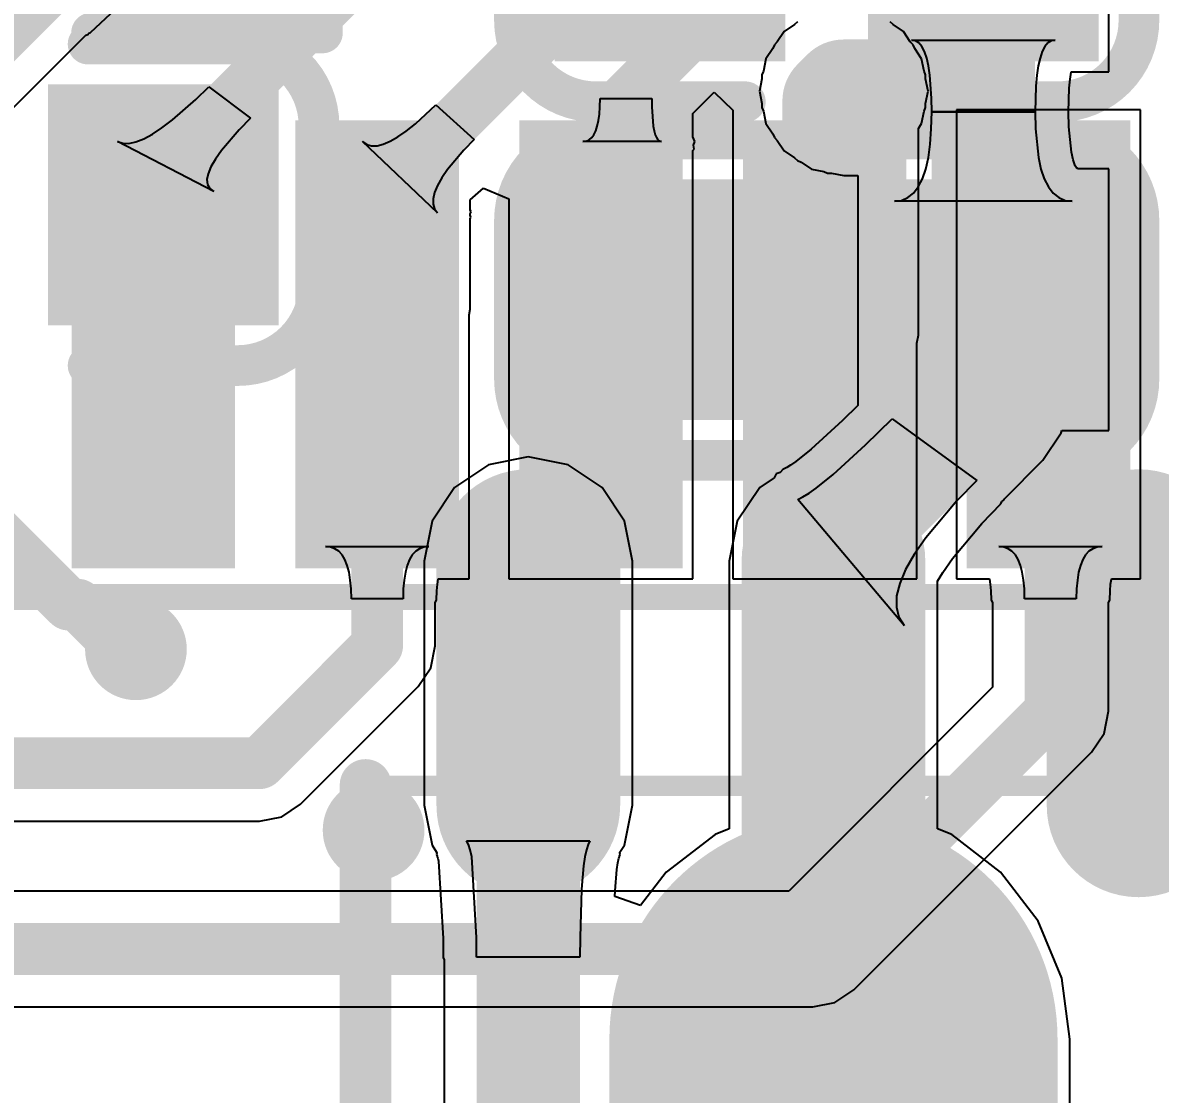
# Model space of a CAD drawing. Header units: millimetres. Extents: x 263 to 304.8, y 57.6 to 115.4.
# Drawn here: x 284.3 to 289.9, y 69.72 to 74.99 of the extents above; entities that cross this region are included whole.
import ezdxf

# ---------------------------------------------------------------- set-up
doc = ezdxf.new("R2010")
doc.units = ezdxf.units.MM
for name, color, linetype in [('BottomLayer', 5, 'Continuous'), ('BottomOverlay', 54, 'Continuous'), ('BottomPaste', 16, 'Continuous'), ('BottomSolder', 6, 'Continuous'), ('Mechanical13', 56, 'Continuous'), ('TopLayer', 1, 'Continuous'), ('TopOverlay', 2, 'Continuous'), ('TopPaste', 8, 'Continuous'), ('TopSolder', 216, 'Continuous'), ('ViaHoleLayer', 16, 'Continuous')]:
    doc.layers.add(name, color=color, linetype=linetype)
doc.styles.add('Arial', font='arialbd.ttf', dxfattribs={"height": 0.2})

# ---------------------------------------------------------------- blocks, each defined once
blk = doc.blocks.new('SOT_89_SOT_89_3__1')
at = {"layer": 'TopLayer'}
h = blk.add_hatch(color=1, dxfattribs=at)
edge = h.paths.add_edge_path()
edge.add_arc((-0.6, 1.5), 0.35, 90, 270)
edge.add_line((-0.6, 1.15), (0.6, 1.15))
edge.add_arc((0.6, 1.5), 0.35, 270, 450)
edge.add_line((0.6, 1.85), (-0.6, 1.85))
h = blk.add_hatch(color=1, dxfattribs=at)
edge = h.paths.add_edge_path()
edge.add_arc((-3.25, 0), 1, 90, 270)
edge.add_line((-3.25, -1), (-1.75, -1))
edge.add_arc((-1.75, 0), 1, 270, 450)
edge.add_line((-1.75, 1), (-3.25, 1))
h = blk.add_hatch(color=1, dxfattribs=at)
edge = h.paths.add_edge_path()
edge.add_arc((-0.8, 0), 0.35, 90, 270)
edge.add_line((-0.8, -0.35), (0.6, -0.35))
edge.add_arc((0.6, 0), 0.35, 270, 450)
edge.add_line((0.6, 0.35), (-0.8, 0.35))
h = blk.add_hatch(color=1, dxfattribs=at)
edge = h.paths.add_edge_path()
edge.add_arc((-0.6, -1.5), 0.35, 90, 270)
edge.add_line((-0.6, -1.85), (0.6, -1.85))
edge.add_arc((0.6, -1.5), 0.35, 270, 450)
edge.add_line((0.6, -1.15), (-0.6, -1.15))
at = {"layer": 'TopPaste'}
h = blk.add_hatch(color=8, dxfattribs=at)
edge = h.paths.add_edge_path()
edge.add_arc((-0.6, 1.5), 0.35, 90, 270)
edge.add_line((-0.6, 1.15), (0.6, 1.15))
edge.add_arc((0.6, 1.5), 0.35, 270, 450)
edge.add_line((0.6, 1.85), (-0.6, 1.85))
h = blk.add_hatch(color=8, dxfattribs=at)
edge = h.paths.add_edge_path()
edge.add_arc((-3.25, 0), 1, 90, 270)
edge.add_line((-3.25, -1), (-1.75, -1))
edge.add_arc((-1.75, 0), 1, 270, 450)
edge.add_line((-1.75, 1), (-3.25, 1))
h = blk.add_hatch(color=8, dxfattribs=at)
edge = h.paths.add_edge_path()
edge.add_arc((-0.8, 0), 0.35, 90, 270)
edge.add_line((-0.8, -0.35), (0.6, -0.35))
edge.add_arc((0.6, 0), 0.35, 270, 450)
edge.add_line((0.6, 0.35), (-0.8, 0.35))
h = blk.add_hatch(color=8, dxfattribs=at)
edge = h.paths.add_edge_path()
edge.add_arc((-0.6, -1.5), 0.35, 90, 270)
edge.add_line((-0.6, -1.85), (0.6, -1.85))
edge.add_arc((0.6, -1.5), 0.35, 270, 450)
edge.add_line((0.6, -1.15), (-0.6, -1.15))
at = {"layer": 'TopSolder'}
h = blk.add_hatch(color=216, dxfattribs=at)
edge = h.paths.add_edge_path()
edge.add_arc((-0.6, 1.5), 0.4516, 90, 270)
edge.add_line((-0.6, 1.0484), (0.6, 1.0484))
edge.add_arc((0.6, 1.5), 0.4516, 270, 450)
edge.add_line((0.6, 1.9516), (-0.6, 1.9516))
h = blk.add_hatch(color=216, dxfattribs=at)
edge = h.paths.add_edge_path()
edge.add_arc((-3.25, 0), 1.1016, 90, 270)
edge.add_line((-3.25, -1.1016), (-1.75, -1.1016))
edge.add_arc((-1.75, 0), 1.1016, 270, 450)
edge.add_line((-1.75, 1.1016), (-3.25, 1.1016))
h = blk.add_hatch(color=216, dxfattribs=at)
edge = h.paths.add_edge_path()
edge.add_arc((-0.8, 0), 0.4516, 90, 270)
edge.add_line((-0.8, -0.4516), (0.6, -0.4516))
edge.add_arc((0.6, 0), 0.4516, 270, 450)
edge.add_line((0.6, 0.4516), (-0.8, 0.4516))
h = blk.add_hatch(color=216, dxfattribs=at)
edge = h.paths.add_edge_path()
edge.add_arc((-0.6, -1.5), 0.4516, 90, 270)
edge.add_line((-0.6, -1.9516), (0.6, -1.9516))
edge.add_arc((0.6, -1.5), 0.4516, 270, 450)
edge.add_line((0.6, -1.0484), (-0.6, -1.0484))
at = {"layer": 'Mechanical13', "const_width": 0.1}
for points in [[(-3.095, 2.3), (-0.505, 2.3)], [(-3.095, 2.3), (-3.095, -2.3)], [(-0.505, 2.3), (-0.505, -2.3)], [(-3.095, -2.3), (-0.505, -2.3)]]:
    blk.add_lwpolyline(points, dxfattribs=at)
at = {"layer": 'Mechanical13', "const_width": 0.05}
for points in [[(-3.12, 2.3, 1), (-3.07, 2.3, 1)], [(-3.12, 2.3, 1), (-3.07, 2.3, 1)], [(-0.53, 2.3, 1), (-0.48, 2.3, 1)], [(-0.53, 2.3, 1), (-0.48, 2.3, 1)], [(-3.12, -2.3, 1), (-3.07, -2.3, 1)], [(-3.12, -2.3, 1), (-3.07, -2.3, 1)], [(-0.53, -2.3, 1), (-0.48, -2.3, 1)], [(-0.53, -2.3, 1), (-0.48, -2.3, 1)]]:
    blk.add_lwpolyline(points, format="xyb", close=True, dxfattribs=at)
at = {"layer": 'TopOverlay', "const_width": 0.254}
for points in [[(-3.1, 2.3), (-3.1, 1.4)], [(-3.1, 2.3), (-0.5, 2.3)], [(-3.1, -1.4), (-3.1, -2.3)], [(-3.1, -2.3), (-0.5, -2.3)]]:
    blk.add_lwpolyline(points, dxfattribs=at)
at = {"layer": 'TopOverlay', "const_width": 0.127}
for points in [[(-3.1635, 2.3, 1), (-3.0365, 2.3, 1)], [(-3.1635, 2.3, 1), (-3.0365, 2.3, 1)], [(-0.5635, 2.3, 1), (-0.4365, 2.3, 1)], [(-3.1635, 1.4, 1), (-3.0365, 1.4, 1)], [(-3.1635, -1.4, 1), (-3.0365, -1.4, 1)], [(-3.1635, -2.3, 1), (-3.0365, -2.3, 1)], [(-3.1635, -2.3, 1), (-3.0365, -2.3, 1)], [(-0.5635, -2.3, 1), (-0.4365, -2.3, 1)]]:
    blk.add_lwpolyline(points, format="xyb", close=True, dxfattribs=at)
blk = doc.blocks.new('LC_0603_R_12')
at = {"layer": 'TopLayer'}
for points in [[(-1.235, 0.49), (-0.305, 0.49), (-0.305, -0.49), (-1.235, -0.49)], [(0.305, 0.49), (1.235, 0.49), (1.235, -0.49), (0.305, -0.49)]]:
    blk.add_hatch(color=1, dxfattribs=at).paths.add_polyline_path(points)
at = {"layer": 'TopPaste'}
for points in [[(-1.235, 0.49), (-0.305, 0.49), (-0.305, -0.49), (-1.235, -0.49)], [(0.305, 0.49), (1.235, 0.49), (1.235, -0.49), (0.305, -0.49)]]:
    blk.add_hatch(color=8, dxfattribs=at).paths.add_polyline_path(points)
at = {"layer": 'TopSolder'}
for points in [[(-1.3366, 0.5916), (-0.2034, 0.5916), (-0.2034, -0.5916), (-1.3366, -0.5916)], [(0.2034, 0.5916), (1.3366, 0.5916), (1.3366, -0.5916), (0.2034, -0.5916)]]:
    blk.add_hatch(color=216, dxfattribs=at).paths.add_polyline_path(points)
at = {"layer": 'TopOverlay', "const_width": 0.2}
for points in [[(-1.535, 0.79), (-0.4, 0.79)], [(-1.535, -0.79), (-1.535, 0.79)], [(0.4, 0.79), (1.535, 0.79)], [(1.535, -0.79), (1.535, 0.79)], [(-1.535, -0.79), (-0.4, -0.79)], [(0.4, -0.79), (1.535, -0.79)]]:
    blk.add_lwpolyline(points, dxfattribs=at)
at = {"layer": 'TopOverlay', "const_width": 0.1}
for points in [[(-1.585, 0.79, 1), (-1.485, 0.79, 1)], [(-1.585, 0.79, 1), (-1.485, 0.79, 1)], [(-0.45, 0.79, 1), (-0.35, 0.79, 1)], [(0.35, 0.79, 1), (0.45, 0.79, 1)], [(1.485, 0.79, 1), (1.585, 0.79, 1)], [(1.485, 0.79, 1), (1.585, 0.79, 1)], [(-1.585, -0.79, 1), (-1.485, -0.79, 1)], [(-1.585, -0.79, 1), (-1.485, -0.79, 1)], [(-0.45, -0.79, 1), (-0.35, -0.79, 1)], [(0.35, -0.79, 1), (0.45, -0.79, 1)], [(1.485, -0.79, 1), (1.585, -0.79, 1)], [(1.485, -0.79, 1), (1.585, -0.79, 1)]]:
    blk.add_lwpolyline(points, format="xyb", close=True, dxfattribs=at)
blk = doc.blocks.new('TF___B_25')
at = {"layer": 'BottomLayer'}
for points in [[(-6.366, 2.1952), (-6.366, 1.5952), (-8.366, 1.5952), (-8.366, 2.1952)], [(-6.366, 1.0952), (-6.366, 0.4952), (-8.366, 0.4952), (-8.366, 1.0952)], [(-6.366, -0.0048), (-6.366, -0.6048), (-8.366, -0.6048), (-8.366, -0.0048)], [(-6.366, -1.1048), (-6.366, -1.7048), (-8.366, -1.7048), (-8.366, -1.1048)], [(-6.366, -2.2048), (-6.366, -2.8048), (-8.366, -2.8048), (-8.366, -2.2048)]]:
    blk.add_hatch(color=5, dxfattribs=at).paths.add_polyline_path(points)
at = {"layer": 'BottomPaste'}
for points in [[(-6.366, 2.1952), (-6.366, 1.5952), (-8.366, 1.5952), (-8.366, 2.1952)], [(-6.366, 1.0952), (-6.366, 0.4952), (-8.366, 0.4952), (-8.366, 1.0952)], [(-6.366, -0.0048), (-6.366, -0.6048), (-8.366, -0.6048), (-8.366, -0.0048)], [(-6.366, -1.1048), (-6.366, -1.7048), (-8.366, -1.7048), (-8.366, -1.1048)], [(-6.366, -2.2048), (-6.366, -2.8048), (-8.366, -2.8048), (-8.366, -2.2048)]]:
    blk.add_hatch(color=16, dxfattribs=at).paths.add_polyline_path(points)
at = {"layer": 'BottomSolder'}
for points in [[(-6.2644, 2.2968), (-6.2644, 1.4936), (-8.4676, 1.4936), (-8.4676, 2.2968)], [(-6.2644, 1.1968), (-6.2644, 0.3936), (-8.4676, 0.3936), (-8.4676, 1.1968)], [(-6.2644, 0.0968), (-6.2644, -0.7064), (-8.4676, -0.7064), (-8.4676, 0.0968)], [(-6.2644, -1.0032), (-6.2644, -1.8064), (-8.4676, -1.8064), (-8.4676, -1.0032)], [(-6.2644, -2.1032), (-6.2644, -2.9064), (-8.4676, -2.9064), (-8.4676, -2.1032)]]:
    blk.add_hatch(color=6, dxfattribs=at).paths.add_polyline_path(points)
at = {"layer": 'BottomOverlay', "const_width": 0.127}
blk.add_lwpolyline([(-6.1246, -5.7474), (-6.1246, 6.4122)], dxfattribs=at)
blk = doc.blocks.new('LC_0603_C_30')
at = {"layer": 'TopLayer'}
for points in [[(-1.235, 0.49), (-0.305, 0.49), (-0.305, -0.49), (-1.235, -0.49)], [(0.305, 0.49), (1.235, 0.49), (1.235, -0.49), (0.305, -0.49)]]:
    blk.add_hatch(color=1, dxfattribs=at).paths.add_polyline_path(points)
at = {"layer": 'TopPaste'}
for points in [[(-1.235, 0.49), (-0.305, 0.49), (-0.305, -0.49), (-1.235, -0.49)], [(0.305, 0.49), (1.235, 0.49), (1.235, -0.49), (0.305, -0.49)]]:
    blk.add_hatch(color=8, dxfattribs=at).paths.add_polyline_path(points)
at = {"layer": 'TopSolder'}
for points in [[(-1.3366, 0.5916), (-0.2034, 0.5916), (-0.2034, -0.5916), (-1.3366, -0.5916)], [(0.2034, 0.5916), (1.3366, 0.5916), (1.3366, -0.5916), (0.2034, -0.5916)]]:
    blk.add_hatch(color=216, dxfattribs=at).paths.add_polyline_path(points)
at = {"layer": 'TopOverlay', "const_width": 0.2}
for points in [[(-1.535, 0.39, -0.414213), (-1.135, 0.79)], [(1.135, 0.79, -0.414213), (1.535, 0.39)], [(-1.135, -0.79, -0.414213), (-1.535, -0.39)], [(1.535, -0.39, -0.414213), (1.135, -0.79)]]:
    blk.add_lwpolyline(points, format="xyb", dxfattribs=at)
for points in [[(-1.135, 0.79), (-0.4, 0.79)], [(0.4, 0.79), (1.135, 0.79)], [(-1.535, -0.39), (-1.535, 0.39)], [(1.535, -0.39), (1.535, 0.39)], [(-1.135, -0.79), (-0.4, -0.79)], [(0.4, -0.79), (1.135, -0.79)]]:
    blk.add_lwpolyline(points, dxfattribs=at)
at = {"layer": 'TopOverlay', "const_width": 0.1}
for points in [[(-1.185, 0.79, 1), (-1.085, 0.79, 1)], [(-1.185, 0.79, 1), (-1.085, 0.79, 1)], [(-0.45, 0.79, 1), (-0.35, 0.79, 1)], [(0.35, 0.79, 1), (0.45, 0.79, 1)], [(1.085, 0.79, 1), (1.185, 0.79, 1)], [(1.085, 0.79, 1), (1.185, 0.79, 1)], [(-1.585, 0.39, 1), (-1.485, 0.39, 1)], [(-1.585, 0.39, 1), (-1.485, 0.39, 1)], [(1.485, 0.39, 1), (1.585, 0.39, 1)], [(1.485, 0.39, 1), (1.585, 0.39, 1)], [(-1.585, -0.39, 1), (-1.485, -0.39, 1)], [(-1.585, -0.39, 1), (-1.485, -0.39, 1)], [(1.485, -0.39, 1), (1.585, -0.39, 1)], [(1.485, -0.39, 1), (1.585, -0.39, 1)], [(-1.185, -0.79, 1), (-1.085, -0.79, 1)], [(-1.185, -0.79, 1), (-1.085, -0.79, 1)], [(-0.45, -0.79, 1), (-0.35, -0.79, 1)], [(0.35, -0.79, 1), (0.45, -0.79, 1)], [(1.085, -0.79, 1), (1.185, -0.79, 1)], [(1.085, -0.79, 1), (1.185, -0.79, 1)]]:
    blk.add_lwpolyline(points, format="xyb", close=True, dxfattribs=at)
blk = doc.blocks.new('LC_0603_C_31')
at = {"layer": 'TopLayer'}
for points in [[(-1.235, 0.49), (-0.305, 0.49), (-0.305, -0.49), (-1.235, -0.49)], [(0.305, 0.49), (1.235, 0.49), (1.235, -0.49), (0.305, -0.49)]]:
    blk.add_hatch(color=1, dxfattribs=at).paths.add_polyline_path(points)
at = {"layer": 'TopPaste'}
for points in [[(-1.235, 0.49), (-0.305, 0.49), (-0.305, -0.49), (-1.235, -0.49)], [(0.305, 0.49), (1.235, 0.49), (1.235, -0.49), (0.305, -0.49)]]:
    blk.add_hatch(color=8, dxfattribs=at).paths.add_polyline_path(points)
at = {"layer": 'TopSolder'}
for points in [[(-1.3366, 0.5916), (-0.2034, 0.5916), (-0.2034, -0.5916), (-1.3366, -0.5916)], [(0.2034, 0.5916), (1.3366, 0.5916), (1.3366, -0.5916), (0.2034, -0.5916)]]:
    blk.add_hatch(color=216, dxfattribs=at).paths.add_polyline_path(points)
at = {"layer": 'TopOverlay', "const_width": 0.2}
for points in [[(-1.535, 0.39, -0.414213), (-1.135, 0.79)], [(1.135, 0.79, -0.414213), (1.535, 0.39)], [(-1.135, -0.79, -0.414213), (-1.535, -0.39)], [(1.535, -0.39, -0.414213), (1.135, -0.79)]]:
    blk.add_lwpolyline(points, format="xyb", dxfattribs=at)
for points in [[(-1.135, 0.79), (-0.4, 0.79)], [(0.4, 0.79), (1.135, 0.79)], [(-1.535, -0.39), (-1.535, 0.39)], [(1.535, -0.39), (1.535, 0.39)], [(-1.135, -0.79), (-0.4, -0.79)], [(0.4, -0.79), (1.135, -0.79)]]:
    blk.add_lwpolyline(points, dxfattribs=at)
at = {"layer": 'TopOverlay', "const_width": 0.1}
for points in [[(-1.185, 0.79, 1), (-1.085, 0.79, 1)], [(-1.185, 0.79, 1), (-1.085, 0.79, 1)], [(-0.45, 0.79, 1), (-0.35, 0.79, 1)], [(0.35, 0.79, 1), (0.45, 0.79, 1)], [(1.085, 0.79, 1), (1.185, 0.79, 1)], [(1.085, 0.79, 1), (1.185, 0.79, 1)], [(-1.585, 0.39, 1), (-1.485, 0.39, 1)], [(-1.585, 0.39, 1), (-1.485, 0.39, 1)], [(1.485, 0.39, 1), (1.585, 0.39, 1)], [(1.485, 0.39, 1), (1.585, 0.39, 1)], [(-1.585, -0.39, 1), (-1.485, -0.39, 1)], [(-1.585, -0.39, 1), (-1.485, -0.39, 1)], [(1.485, -0.39, 1), (1.585, -0.39, 1)], [(1.485, -0.39, 1), (1.585, -0.39, 1)], [(-1.185, -0.79, 1), (-1.085, -0.79, 1)], [(-1.185, -0.79, 1), (-1.085, -0.79, 1)], [(-0.45, -0.79, 1), (-0.35, -0.79, 1)], [(0.35, -0.79, 1), (0.45, -0.79, 1)], [(1.085, -0.79, 1), (1.185, -0.79, 1)], [(1.085, -0.79, 1), (1.185, -0.79, 1)]]:
    blk.add_lwpolyline(points, format="xyb", close=True, dxfattribs=at)
blk = doc.blocks.new('LC_0603_C_32')
at = {"layer": 'TopLayer'}
for points in [[(-1.235, 0.49), (-0.305, 0.49), (-0.305, -0.49), (-1.235, -0.49)], [(0.305, 0.49), (1.235, 0.49), (1.235, -0.49), (0.305, -0.49)]]:
    blk.add_hatch(color=1, dxfattribs=at).paths.add_polyline_path(points)
at = {"layer": 'TopPaste'}
for points in [[(-1.235, 0.49), (-0.305, 0.49), (-0.305, -0.49), (-1.235, -0.49)], [(0.305, 0.49), (1.235, 0.49), (1.235, -0.49), (0.305, -0.49)]]:
    blk.add_hatch(color=8, dxfattribs=at).paths.add_polyline_path(points)
at = {"layer": 'TopSolder'}
for points in [[(-1.3366, 0.5916), (-0.2034, 0.5916), (-0.2034, -0.5916), (-1.3366, -0.5916)], [(0.2034, 0.5916), (1.3366, 0.5916), (1.3366, -0.5916), (0.2034, -0.5916)]]:
    blk.add_hatch(color=216, dxfattribs=at).paths.add_polyline_path(points)
at = {"layer": 'TopOverlay', "const_width": 0.2}
for points in [[(-1.535, 0.39, -0.414213), (-1.135, 0.79)], [(1.135, 0.79, -0.414213), (1.535, 0.39)], [(-1.135, -0.79, -0.414213), (-1.535, -0.39)], [(1.535, -0.39, -0.414213), (1.135, -0.79)]]:
    blk.add_lwpolyline(points, format="xyb", dxfattribs=at)
for points in [[(-0.4, 0.79), (-1.135, 0.79)], [(1.135, 0.79), (0.4, 0.79)], [(-1.535, 0.39), (-1.535, -0.39)], [(1.535, 0.39), (1.535, -0.39)], [(-0.4, -0.79), (-1.135, -0.79)], [(1.135, -0.79), (0.4, -0.79)]]:
    blk.add_lwpolyline(points, dxfattribs=at)
at = {"layer": 'TopOverlay', "const_width": 0.1}
for points in [[(-1.185, 0.79, 1), (-1.085, 0.79, 1)], [(-1.185, 0.79, 1), (-1.085, 0.79, 1)], [(-0.45, 0.79, 1), (-0.35, 0.79, 1)], [(0.35, 0.79, 1), (0.45, 0.79, 1)], [(1.085, 0.79, 1), (1.185, 0.79, 1)], [(1.085, 0.79, 1), (1.185, 0.79, 1)], [(-1.585, 0.39, 1), (-1.485, 0.39, 1)], [(-1.585, 0.39, 1), (-1.485, 0.39, 1)], [(1.485, 0.39, 1), (1.585, 0.39, 1)], [(1.485, 0.39, 1), (1.585, 0.39, 1)], [(-1.585, -0.39, 1), (-1.485, -0.39, 1)], [(-1.585, -0.39, 1), (-1.485, -0.39, 1)], [(1.485, -0.39, 1), (1.585, -0.39, 1)], [(1.485, -0.39, 1), (1.585, -0.39, 1)], [(-1.185, -0.79, 1), (-1.085, -0.79, 1)], [(-1.185, -0.79, 1), (-1.085, -0.79, 1)], [(-0.45, -0.79, 1), (-0.35, -0.79, 1)], [(0.35, -0.79, 1), (0.45, -0.79, 1)], [(1.085, -0.79, 1), (1.185, -0.79, 1)], [(1.085, -0.79, 1), (1.185, -0.79, 1)]]:
    blk.add_lwpolyline(points, format="xyb", close=True, dxfattribs=at)

msp = doc.modelspace()

# ---------------------------------------------------------------- hatches: boundary and pattern name
at = {"layer": 'BottomLayer'}
h = msp.add_hatch(color=5, dxfattribs=at)
edge = h.paths.add_edge_path()
edge.add_arc((288.3408, 74.6506), 0.25, 0, 360)
h = msp.add_hatch(color=5, dxfattribs=at)
edge = h.paths.add_edge_path()
edge.add_arc((284.861, 71.9074), 0.25, 0, 360)
h = msp.add_hatch(color=5, dxfattribs=at)
edge = h.paths.add_edge_path()
edge.add_arc((286.0294, 71.0184), 0.25, 0, 360)
at = {"layer": 'TopLayer'}
h = msp.add_hatch(color=1, dxfattribs=at)
edge = h.paths.add_edge_path()
edge.add_arc((288.3408, 74.6506), 0.25, 0, 360)
h = msp.add_hatch(color=1, dxfattribs=at)
edge = h.paths.add_edge_path()
edge.add_arc((284.861, 71.9074), 0.25, 0, 360)
h = msp.add_hatch(color=1, dxfattribs=at)
edge = h.paths.add_edge_path()
edge.add_arc((286.0294, 71.0184), 0.25, 0, 360)
at = {"layer": 'ViaHoleLayer'}
h = msp.add_hatch(color=16, dxfattribs=at)
edge = h.paths.add_edge_path()
edge.add_arc((288.3408, 74.6506), 0.2, 0, 360)
h = msp.add_hatch(color=16, dxfattribs=at)
edge = h.paths.add_edge_path()
edge.add_arc((284.861, 71.9074), 0.2, 0, 360)
h = msp.add_hatch(color=16, dxfattribs=at)
edge = h.paths.add_edge_path()
edge.add_arc((286.0294, 71.0184), 0.2, 0, 360)

# ---------------------------------------------------------------- linework, layer by layer
at = {"layer": 'BottomLayer'}
for p, q in [((288.5828, 74.9777), (288.5687, 74.9917)), ((288.6338, 74.9436), (288.5828, 74.9777)), ((288.6679, 74.8926), (288.6338, 74.9436)), ((288.6819, 74.8785), (288.6679, 74.8926)), ((288.6896, 74.8602), (288.6819, 74.8785)), ((288.7236, 74.8092), (288.6896, 74.8602)), ((288.7356, 74.749), (288.7236, 74.8092)), ((288.7432, 74.7306), (288.7356, 74.749)), ((288.7432, 74.7107), (288.7432, 74.7306)), ((288.7552, 74.6506), (288.7432, 74.7107)), ((285.1557, 74.6101), (285.2197, 74.6724)), ((285.2197, 74.6724), (285.4236, 74.517)), ((288.7432, 74.5905), (288.7552, 74.6506)), ((285.0404, 74.5092), (285.1557, 74.6101)), ((287.1418, 74.574), (287.1426, 74.6142)), ((287.1426, 74.6142), (287.3966, 74.6142)), ((287.3966, 74.6142), (287.3971, 74.574)), ((287.5994, 74.5411), (287.7036, 74.6453)), ((287.7036, 74.6453), (287.7946, 74.5567)), ((286.2348, 74.4899), (286.3346, 74.5826)), ((286.3346, 74.5826), (286.5236, 74.4123)), ((287.1393, 74.5381), (287.1418, 74.574)), ((287.3971, 74.574), (287.4042, 74.479)), ((287.5994, 74.4259), (287.5994, 74.5411)), ((287.7946, 74.5567), (287.7946, 72.2536)), ((288.7236, 74.492), (288.7356, 74.5522)), ((288.7356, 74.5522), (288.7432, 74.5706)), ((288.7432, 74.5706), (288.7432, 74.5905)), ((289.7994, 74.5584), (288.8946, 74.5584)), ((288.8946, 74.5584), (288.8946, 72.2536)), ((289.7994, 72.2536), (289.7994, 74.5584)), ((284.9891, 74.4705), (285.0404, 74.5092)), ((285.4236, 74.517), (285.3681, 74.4598)), ((286.1901, 74.4542), (286.2348, 74.4899)), ((287.1292, 74.479), (287.1351, 74.5065)), ((287.1351, 74.5065), (287.1393, 74.5381)), ((288.7074, 74.4677), (288.7236, 74.492)), ((284.8993, 74.4166), (284.9421, 74.4397)), ((284.9421, 74.4397), (284.9891, 74.4705)), ((285.3681, 74.4598), (285.2823, 74.3596)), ((286.149, 74.4256), (286.1901, 74.4542)), ((287.1014, 74.422), (287.1123, 74.4367)), ((287.1123, 74.4367), (287.1216, 74.4558)), ((287.1216, 74.4558), (287.1292, 74.479)), ((287.4042, 74.479), (287.4085, 74.4558)), ((287.4085, 74.4558), (287.4137, 74.4367)), ((287.4137, 74.4367), (287.4198, 74.422)), ((288.7074, 73.452), (288.7074, 74.4677)), ((285.244, 74.1578), (284.7707, 74.403)), ((284.7707, 74.403), (284.7965, 74.3946)), ((284.7965, 74.3946), (284.8265, 74.3941)), ((284.8265, 74.3941), (284.8608, 74.4015)), ((284.8608, 74.4015), (284.8993, 74.4166)), ((286.344, 74.0531), (285.9754, 74.403)), ((285.9754, 74.403), (285.9956, 74.389)), ((285.9956, 74.389), (286.0193, 74.3821)), ((286.0193, 74.3821), (286.0464, 74.3824)), ((286.0464, 74.3824), (286.0771, 74.3897)), ((286.0771, 74.3897), (286.1113, 74.4041)), ((286.1113, 74.4041), (286.149, 74.4256)), ((286.5236, 74.4123), (286.4729, 74.3598)), ((287.0584, 74.403), (287.0744, 74.4051)), ((287.4439, 74.403), (287.0584, 74.403)), ((287.0744, 74.4051), (287.0887, 74.4114)), ((287.0887, 74.4114), (287.1014, 74.422)), ((287.4198, 74.422), (287.4269, 74.4114)), ((287.4269, 74.4114), (287.435, 74.4051)), ((287.435, 74.4051), (287.4439, 74.403)), ((287.6089, 74.403), (287.5994, 74.4259)), ((287.6013, 74.3847), (287.6089, 74.403)), ((287.6045, 74.3652), (287.6013, 74.3847)), ((285.2518, 74.3166), (285.2297, 74.2783)), ((285.2823, 74.3596), (285.2518, 74.3166)), ((286.4729, 74.3598), (286.3933, 74.2658)), ((287.5994, 74.3581), (287.6045, 74.3652)), ((287.5994, 72.2536), (287.5994, 74.3581)), ((285.2297, 74.2783), (285.2159, 74.2447)), ((286.3933, 74.2658), (286.3644, 74.2244)), ((285.2159, 74.2447), (285.2104, 74.2159)), ((285.2104, 74.2159), (285.2133, 74.1918)), ((286.3644, 74.2244), (286.3428, 74.1866)), ((285.2133, 74.1918), (285.2245, 74.1725)), ((285.2245, 74.1725), (285.244, 74.1578)), ((286.3285, 74.1525), (286.3214, 74.1221)), ((286.3428, 74.1866), (286.3285, 74.1525)), ((286.5049, 74.1156), (286.5693, 74.1732)), ((286.5693, 74.1732), (286.6946, 74.1217)), ((286.3214, 74.1221), (286.3217, 74.0954)), ((286.3217, 74.0954), (286.3292, 74.0724)), ((286.5049, 74.0663), (286.5049, 74.1156)), ((286.6946, 74.1217), (286.6946, 72.2536)), ((286.3292, 74.0724), (286.344, 74.0531)), ((286.5089, 74.0573), (286.5049, 74.0663)), ((286.5049, 74.047), (286.5089, 74.0573)), ((286.5049, 74.041), (286.5049, 74.047)), ((286.5075, 74.0313), (286.5049, 74.041)), ((286.5049, 74.0268), (286.5075, 74.0313)), ((286.5049, 73.579), (286.5049, 74.0268)), ((286.4994, 73.5515), (286.5049, 73.579)), ((286.4994, 72.2536), (286.4994, 73.5515)), ((286.5049, 73.579), (286.5049, 73.579)), ((288.6994, 73.412), (288.7074, 73.452)), ((288.6994, 72.2536), (288.6994, 73.412)), ((285.8171, 72.4095), (285.793, 72.4121)), ((285.793, 72.4121), (286.301, 72.4121)), ((285.8387, 72.4018), (285.8171, 72.4095)), ((285.8578, 72.389), (285.8387, 72.4018)), ((285.8743, 72.371), (285.8578, 72.389)), ((285.8883, 72.3478), (285.8743, 72.371)), ((286.2197, 72.371), (286.2058, 72.3478)), ((286.2362, 72.389), (286.2197, 72.371)), ((286.2553, 72.4018), (286.2362, 72.389)), ((286.2769, 72.4095), (286.2553, 72.4018)), ((286.301, 72.4121), (286.2769, 72.4095)), ((289.1269, 72.4095), (289.1028, 72.4121)), ((289.1028, 72.4121), (289.6108, 72.4121)), ((289.1485, 72.4018), (289.1269, 72.4095)), ((289.1676, 72.389), (289.1485, 72.4018)), ((289.1841, 72.371), (289.1676, 72.389)), ((289.1981, 72.3478), (289.1841, 72.371)), ((289.5295, 72.371), (289.5156, 72.3478)), ((289.546, 72.389), (289.5295, 72.371)), ((289.5651, 72.4018), (289.546, 72.389)), ((289.5867, 72.4095), (289.5651, 72.4018)), ((289.6108, 72.4121), (289.5867, 72.4095)), ((285.8997, 72.3196), (285.8883, 72.3478)), ((285.9086, 72.2861), (285.8997, 72.3196)), ((286.1943, 72.3196), (286.1854, 72.2861)), ((286.2058, 72.3478), (286.1943, 72.3196)), ((289.2095, 72.3196), (289.1981, 72.3478)), ((289.2184, 72.2861), (289.2095, 72.3196)), ((289.5041, 72.3196), (289.4952, 72.2861)), ((289.5156, 72.3478), (289.5041, 72.3196)), ((285.9149, 72.2476), (285.9086, 72.2861)), ((285.9187, 72.2039), (285.9149, 72.2476)), ((286.1791, 72.2476), (286.1753, 72.2039)), ((286.1854, 72.2861), (286.1791, 72.2476)), ((286.3429, 72.227), (286.3469, 72.2515)), ((286.3469, 72.2515), (286.3475, 72.2536)), ((286.3475, 72.2536), (286.4994, 72.2536)), ((286.6946, 72.2536), (287.5994, 72.2536)), ((287.7946, 72.2536), (288.6994, 72.2536)), ((288.8946, 72.2536), (289.0563, 72.2536)), ((289.0563, 72.2536), (289.0569, 72.2515)), ((289.0569, 72.2515), (289.0609, 72.227)), ((289.2247, 72.2476), (289.2184, 72.2861)), ((289.2285, 72.2039), (289.2247, 72.2476)), ((289.4889, 72.2476), (289.4851, 72.2039)), ((289.4952, 72.2861), (289.4889, 72.2476)), ((289.6527, 72.227), (289.6567, 72.2515)), ((289.6567, 72.2515), (289.6573, 72.2536)), ((289.6573, 72.2536), (289.7994, 72.2536)), ((285.92, 72.155), (285.9187, 72.2039)), ((286.1753, 72.2039), (286.174, 72.155)), ((286.3389, 72.1508), (286.34, 72.1945)), ((286.34, 72.1945), (286.3429, 72.227)), ((289.0609, 72.227), (289.0638, 72.1945)), ((289.0638, 72.1945), (289.0649, 72.1508)), ((289.2298, 72.155), (289.2285, 72.2039)), ((289.4851, 72.2039), (289.4838, 72.155)), ((289.6487, 72.1508), (289.6498, 72.1945)), ((289.6498, 72.1945), (289.6527, 72.227)), ((286.174, 72.155), (285.92, 72.155)), ((286.3319, 72.135), (286.3389, 72.1508)), ((286.3319, 71.925), (286.3319, 72.135)), ((289.0649, 72.1508), (289.0719, 72.135)), ((289.0719, 72.135), (289.0719, 71.7206)), ((289.4838, 72.155), (289.2298, 72.155)), ((289.6417, 72.135), (289.6487, 72.1508)), ((289.6417, 71.6026), (289.6417, 72.135)), ((286.3102, 71.816), (286.3319, 71.925)), ((286.3319, 71.925), (286.3319, 71.925)), ((286.2484, 71.7236), (286.3102, 71.816)), ((285.6708, 71.1459), (286.2484, 71.7236)), ((286.2484, 71.7236), (286.2484, 71.7236)), ((289.0719, 71.7206), (288.0704, 70.7191)), ((289.62, 71.4936), (289.6417, 71.6026)), ((289.5582, 71.4012), (289.62, 71.4936)), ((288.3898, 70.2328), (289.5582, 71.4012)), ((289.5582, 71.4012), (289.5582, 71.4012)), ((285.5784, 71.0842), (285.6708, 71.1459)), ((285.4693, 71.0625), (285.5784, 71.0842)), ((282.5509, 71.0625), (285.4693, 71.0625)), ((285.4693, 71.0625), (285.4693, 71.0625)), ((288.0704, 70.7191), (280.0006, 70.7191)), ((288.2974, 70.171), (288.3898, 70.2328)), ((279.8826, 70.1493), (288.1884, 70.1493)), ((288.1884, 70.1493), (288.2974, 70.171)), ((288.1884, 70.1493), (288.1884, 70.1493))]:
    msp.add_line(p, q, dxfattribs=at)
for points, const_width in [([(285.12, 74.3931), (286.3802, 75.6533)], 0.254), ([(286.22, 74.2883), (287.4369, 75.5052)], 0.254), ([(287.2696, 74.6142), (288.1851, 75.5297)], 0.254), ([(283.8196, 74.6554), (284.5562, 75.392)], 0.254), ([(288.293, 74.6028), (288.3408, 74.6506)], 0.508), ([(288.293, 73.452), (288.293, 74.6028)], 0.508), ([(287.2696, 73.5286), (287.2696, 74.6142)], 0.254), ([(285.12, 73.579), (285.12, 74.3931)], 0.254), ([(286.22, 73.579), (286.22, 74.2883)], 0.254), ([(284.947, 73.406), (285.12, 73.579)], 0.254), ([(286.047, 73.406), (286.22, 73.579)], 0.254), ([(288.247, 73.406), (288.293, 73.452)], 0.508), ([(287.147, 73.406), (287.2696, 73.5286)], 0.254), ([(286.047, 71.925), (286.047, 73.406)], 0.254), ([(289.347, 73.406), (289.3568, 73.3962)], 0.254), ([(289.3568, 71.6026), (289.3568, 73.3962)], 0.254), ([(283.8196, 72.8383), (284.5313, 72.1266)], 0.254), ([(284.5313, 72.1266), (284.5752, 72.1266)], 0.254), ([(284.5752, 72.1266), (284.7944, 71.9074)], 0.254), ([(284.7944, 71.9074), (284.861, 71.9074)], 0.254), ([(285.4693, 71.3473), (286.047, 71.925)], 0.254), ([(288.1884, 70.4342), (289.3568, 71.6026)], 0.254), ([(282.5509, 71.3473), (285.4693, 71.3473)], 0.254), ([(279.8826, 70.4342), (288.1884, 70.4342)], 0.254)]:
    msp.add_lwpolyline(points, dxfattribs=dict(at, const_width=const_width))
for points, const_width in [([(288.2138, 74.6506, 1), (288.4678, 74.6506, 1)], 0.254), ([(288.166, 74.6028, 1), (288.42, 74.6028, 1)], 0.254), ([(288.166, 74.6028, 1), (288.42, 74.6028, 1)], 0.254), ([(287.2061, 74.6142, 1), (287.3331, 74.6142, 1)], 0.127), ([(287.2061, 74.6142, 1), (287.3331, 74.6142, 1)], 0.127), ([(285.0565, 74.3931, 1), (285.1835, 74.3931, 1)], 0.127), ([(285.0565, 74.3931, 1), (285.1835, 74.3931, 1)], 0.127), ([(286.1565, 74.2883, 1), (286.2835, 74.2883, 1)], 0.127), ([(286.1565, 74.2883, 1), (286.2835, 74.2883, 1)], 0.127), ([(285.0565, 73.579, 1), (285.1835, 73.579, 1)], 0.127), ([(285.0565, 73.579, 1), (285.1835, 73.579, 1)], 0.127), ([(286.1565, 73.579, 1), (286.2835, 73.579, 1)], 0.127), ([(286.1565, 73.579, 1), (286.2835, 73.579, 1)], 0.127), ([(288.166, 73.452, 1), (288.42, 73.452, 1)], 0.254), ([(288.166, 73.452, 1), (288.42, 73.452, 1)], 0.254), ([(287.2061, 73.5286, 1), (287.3331, 73.5286, 1)], 0.127), ([(287.2061, 73.5286, 1), (287.3331, 73.5286, 1)], 0.127), ([(288.12, 73.406, 1), (288.374, 73.406, 1)], 0.254), ([(284.8835, 73.406, 1), (285.0105, 73.406, 1)], 0.127), ([(285.9835, 73.406, 1), (286.1105, 73.406, 1)], 0.127), ([(285.9835, 73.406, 1), (286.1105, 73.406, 1)], 0.127), ([(287.0835, 73.406, 1), (287.2105, 73.406, 1)], 0.127), ([(289.2835, 73.406, 1), (289.4105, 73.406, 1)], 0.127), ([(289.2933, 73.3962, 1), (289.4203, 73.3962, 1)], 0.127), ([(289.2933, 73.3962, 1), (289.4203, 73.3962, 1)], 0.127), ([(284.4678, 72.1266, 1), (284.5948, 72.1266, 1)], 0.127), ([(284.4678, 72.1266, 1), (284.5948, 72.1266, 1)], 0.127), ([(284.5117, 72.1266, 1), (284.6387, 72.1266, 1)], 0.127), ([(284.5117, 72.1266, 1), (284.6387, 72.1266, 1)], 0.127), ([(284.7309, 71.9074, 1), (284.8579, 71.9074, 1)], 0.127), ([(284.7309, 71.9074, 1), (284.8579, 71.9074, 1)], 0.127), ([(284.7975, 71.9074, 1), (284.9245, 71.9074, 1)], 0.127), ([(285.9835, 71.925, 1), (286.1105, 71.925, 1)], 0.127), ([(285.9835, 71.925, 1), (286.1105, 71.925, 1)], 0.127), ([(289.2933, 71.6026, 1), (289.4203, 71.6026, 1)], 0.127), ([(289.2933, 71.6026, 1), (289.4203, 71.6026, 1)], 0.127), ([(285.4058, 71.3473, 1), (285.5328, 71.3473, 1)], 0.127), ([(285.4058, 71.3473, 1), (285.5328, 71.3473, 1)], 0.127), ([(288.1249, 70.4342, 1), (288.2519, 70.4342, 1)], 0.127), ([(288.1249, 70.4342, 1), (288.2519, 70.4342, 1)], 0.127)]:
    msp.add_lwpolyline(points, format="xyb", close=True, dxfattribs=dict(at, const_width=const_width))
at = {"layer": 'TopLayer'}
for p, q in [((289.6442, 74.746), (289.6442, 75.9913)), ((284.6383, 74.9396), (284.7371, 75.0316)), ((288.1129, 74.9917), (288.0988, 74.9777)), ((284.6253, 74.9287), (284.6299, 74.9364)), ((284.6299, 74.9364), (284.6383, 74.9396)), ((288.0478, 74.9436), (288.0137, 74.8926)), ((288.0988, 74.9777), (288.0478, 74.9436)), ((284.2226, 74.5338), (284.6148, 74.9259)), ((284.6148, 74.9259), (284.6253, 74.9287)), ((287.9997, 74.8785), (287.992, 74.8602)), ((288.0137, 74.8926), (287.9997, 74.8785)), ((288.6931, 74.8979), (288.6744, 74.9014)), ((288.6744, 74.9014), (289.3792, 74.9014)), ((288.7098, 74.8873), (288.6931, 74.8979)), ((288.7246, 74.8697), (288.7098, 74.8873)), ((289.3438, 74.8873), (289.329, 74.8697)), ((289.3605, 74.8979), (289.3438, 74.8873)), ((289.3792, 74.9014), (289.3605, 74.8979)), ((287.992, 74.8602), (287.958, 74.8092)), ((288.7374, 74.845), (288.7246, 74.8697)), ((288.7482, 74.8133), (288.7374, 74.845)), ((289.3162, 74.845), (289.3054, 74.8133)), ((289.329, 74.8697), (289.3162, 74.845)), ((287.958, 74.8092), (287.946, 74.749)), ((288.757, 74.7745), (288.7482, 74.8133)), ((288.7639, 74.7287), (288.757, 74.7745)), ((289.2965, 74.7745), (289.2896, 74.7287)), ((289.3054, 74.8133), (289.2965, 74.7745)), ((287.9384, 74.7107), (287.9264, 74.6506)), ((287.946, 74.749), (287.9384, 74.7306)), ((287.9384, 74.7306), (287.9384, 74.7107)), ((288.7718, 74.616), (288.7639, 74.7287)), ((289.2896, 74.7287), (289.2847, 74.6759)), ((289.4494, 74.6656), (289.4535, 74.7088)), ((289.4535, 74.7088), (289.4587, 74.7439)), ((289.4587, 74.7439), (289.4592, 74.746)), ((289.4592, 74.746), (289.6442, 74.746)), ((287.9264, 74.6506), (287.9384, 74.5905)), ((289.2847, 74.6759), (289.2808, 74.549)), ((289.4458, 74.5483), (289.4494, 74.6656)), ((288.7728, 74.549), (288.7718, 74.616)), ((287.9384, 74.5905), (287.9384, 74.5706)), ((287.9384, 74.5706), (287.946, 74.5522)), ((287.946, 74.5522), (287.958, 74.492)), ((288.771, 74.4655), (288.7728, 74.549)), ((288.7728, 74.549), (289.2808, 74.549)), ((289.2808, 74.549), (288.7728, 74.549)), ((289.2808, 74.549), (289.2826, 74.4655)), ((289.4474, 74.4758), (289.4458, 74.5483)), ((287.958, 74.492), (287.992, 74.441)), ((287.992, 74.441), (287.9997, 74.4227)), ((288.7655, 74.3908), (288.771, 74.4655)), ((289.2826, 74.4655), (289.2972, 74.3249)), ((289.4603, 74.3515), (289.4474, 74.4758)), ((287.9997, 74.4227), (288.0137, 74.4086)), ((288.0137, 74.4086), (288.0478, 74.3576)), ((288.7564, 74.3249), (288.7655, 74.3908)), ((288.0478, 74.3576), (288.0988, 74.3235)), ((288.0988, 74.3235), (288.1129, 74.3095)), ((288.7436, 74.2677), (288.7564, 74.3249)), ((289.2972, 74.3249), (289.31, 74.2677)), ((289.469, 74.3124), (289.4603, 74.3515)), ((288.1129, 74.3095), (288.1312, 74.3018)), ((288.1312, 74.3018), (288.1822, 74.2678)), ((288.1822, 74.2678), (288.2424, 74.2558)), ((288.7272, 74.2194), (288.7436, 74.2677)), ((289.31, 74.2677), (289.3264, 74.2194)), ((289.4788, 74.2835), (289.469, 74.3124)), ((289.4841, 74.2731), (289.4788, 74.2835)), ((289.493, 74.268), (289.4841, 74.2731)), ((289.6442, 74.268), (289.493, 74.268)), ((289.6442, 72.9832), (289.6442, 74.268)), ((288.2424, 74.2558), (288.2608, 74.2482)), ((288.2608, 74.2482), (288.2807, 74.2482)), ((288.2807, 74.2482), (288.3408, 74.2362)), ((288.3408, 74.2362), (288.4094, 74.2362)), ((288.4094, 74.2362), (288.4094, 73.1053)), ((288.7071, 74.1798), (288.7272, 74.2194)), ((289.3264, 74.2194), (289.3465, 74.1798)), ((288.656, 74.1271), (288.6834, 74.1491)), ((288.6834, 74.1491), (288.7071, 74.1798)), ((289.3465, 74.1798), (289.3702, 74.1491)), ((289.3702, 74.1491), (289.3976, 74.1271)), ((288.5903, 74.1095), (288.625, 74.1139)), ((289.4632, 74.1095), (288.5903, 74.1095)), ((288.625, 74.1139), (288.656, 74.1271)), ((289.3976, 74.1271), (289.4286, 74.1139)), ((289.4286, 74.1139), (289.4632, 74.1095)), ((288.4094, 73.1053), (288.335, 73.0325)), ((288.335, 73.0325), (288.1805, 72.8915)), ((288.4483, 72.9126), (288.5787, 73.0403)), ((288.5787, 73.0403), (288.9942, 72.7373)), ((289.4096, 72.9706), (289.4121, 72.9832)), ((289.4121, 72.9832), (289.6442, 72.9832)), ((289.3198, 72.8361), (289.4096, 72.9706)), ((288.1805, 72.8915), (288.105, 72.8306)), ((288.288, 72.7663), (288.4483, 72.9126)), ((286.594, 72.8136), (286.4278, 72.7026)), ((286.79, 72.8526), (286.594, 72.8136)), ((286.986, 72.8136), (286.79, 72.8526)), ((287.1522, 72.7026), (286.986, 72.8136)), ((288.0788, 72.812), (288.06, 72.8003)), ((288.105, 72.8306), (288.0788, 72.812)), ((289.1287, 72.645), (289.3198, 72.8361)), ((287.9985, 72.7499), (287.9278, 72.7026)), ((288.0088, 72.7696), (287.9985, 72.7499)), ((288.0283, 72.7758), (288.0088, 72.7696)), ((288.0418, 72.7913), (288.0283, 72.7758)), ((288.06, 72.8003), (288.0418, 72.7913)), ((288.2047, 72.699), (288.288, 72.7663)), ((286.4278, 72.7026), (286.3168, 72.5364)), ((287.2633, 72.5364), (287.1522, 72.7026)), ((287.9278, 72.7026), (287.8167, 72.5364)), ((288.1701, 72.6745), (288.2047, 72.699)), ((288.9942, 72.7373), (288.897, 72.6366)), ((288.115, 72.6435), (288.1402, 72.6559)), ((288.6369, 72.0239), (288.115, 72.6435)), ((288.1402, 72.6559), (288.1701, 72.6745)), ((289.118, 72.6344), (289.1275, 72.6401)), ((289.1275, 72.6401), (289.1287, 72.645)), ((288.897, 72.6366), (288.7436, 72.4547)), ((289.0195, 72.526), (289.1129, 72.6228)), ((289.1129, 72.6228), (289.1171, 72.6335)), ((289.1171, 72.6335), (289.118, 72.6344)), ((286.3168, 72.5364), (286.2778, 72.3404)), ((287.3022, 72.3404), (287.2633, 72.5364)), ((287.8167, 72.5364), (287.7778, 72.3404)), ((288.8747, 72.3543), (289.0195, 72.526)), ((288.7436, 72.4547), (288.6874, 72.3735)), ((288.6874, 72.3735), (288.6448, 72.2989)), ((286.2778, 72.3404), (286.2778, 71.1404)), ((287.3022, 71.1404), (287.3022, 72.3404)), ((287.7778, 72.3404), (287.7778, 71.0256)), ((288.8271, 72.2855), (288.8747, 72.3543)), ((288.6448, 72.2989), (288.6159, 72.2308)), ((288.8022, 72.242), (288.8271, 72.2855)), ((288.6159, 72.2308), (288.6007, 72.1693)), ((288.8022, 71.0256), (288.8022, 72.242)), ((288.6007, 72.1693), (288.5991, 72.1143)), ((288.5991, 72.1143), (288.6112, 72.0658)), ((288.6112, 72.0658), (288.6369, 72.0239)), ((286.2778, 71.1404), (286.3168, 70.9444)), ((287.2633, 70.9444), (287.3022, 71.1404)), ((287.7778, 71.0256), (287.7088, 70.997)), ((288.8712, 70.997), (288.8022, 71.0256)), ((286.4963, 70.9482), (286.4869, 70.9654)), ((286.4869, 70.9654), (287.0931, 70.9654)), ((287.0931, 70.9654), (287.0837, 70.9482)), ((287.7088, 70.997), (287.4681, 70.8123)), ((289.1119, 70.8123), (288.8712, 70.997)), ((286.3168, 70.9444), (286.3394, 70.9104)), ((286.3398, 70.9064), (286.3391, 70.898)), ((286.3394, 70.9104), (286.3398, 70.9064)), ((286.5046, 70.9221), (286.4963, 70.9482)), ((286.512, 70.8871), (286.5046, 70.9221)), ((287.0754, 70.9221), (287.068, 70.8871)), ((287.0837, 70.9482), (287.0754, 70.9221)), ((287.2402, 70.9064), (287.2406, 70.9104)), ((287.2409, 70.898), (287.2402, 70.9064)), ((287.2406, 70.9104), (287.2633, 70.9444)), ((286.3391, 70.898), (286.3415, 70.8907)), ((286.3415, 70.8907), (286.3419, 70.8869)), ((286.3419, 70.8869), (286.3438, 70.8833)), ((286.3438, 70.8833), (286.3449, 70.8799)), ((286.3449, 70.8799), (286.348, 70.8651)), ((286.348, 70.8651), (286.3706, 70.4853)), ((286.5355, 70.4906), (286.512, 70.8871)), ((287.068, 70.8871), (287.0617, 70.8432)), ((287.2256, 70.8243), (287.2305, 70.8582)), ((287.2305, 70.8582), (287.2351, 70.8799)), ((287.2351, 70.8799), (287.2362, 70.8833)), ((287.2362, 70.8833), (287.2381, 70.8869)), ((287.2381, 70.8869), (287.2385, 70.8907)), ((287.2385, 70.8907), (287.2409, 70.898)), ((287.0617, 70.8432), (287.0519, 70.7288)), ((287.2166, 70.7193), (287.2256, 70.8243)), ((287.4681, 70.8123), (287.3414, 70.6472)), ((289.2966, 70.5716), (289.1119, 70.8123)), ((287.0519, 70.7288), (287.0445, 70.4906)), ((287.2158, 70.6921), (287.2166, 70.7193)), ((287.3414, 70.6472), (287.2158, 70.6921)), ((289.4127, 70.2912), (289.2966, 70.5716)), ((286.3706, 70.4853), (286.371, 70.3927)), ((286.536, 70.3935), (286.5355, 70.4906)), ((287.0445, 70.4906), (287.044, 70.3935)), ((286.371, 70.3927), (286.3756, 70.3817)), ((286.3756, 70.3817), (286.3756, 66.8696)), ((287.044, 70.3935), (286.536, 70.3935)), ((289.4523, 69.9904), (289.4127, 70.2912)), ((289.4523, 69.635), (289.4523, 69.9904))]:
    msp.add_line(p, q, dxfattribs=at)
for points, const_width in [([(289.0268, 74.549), (289.0268, 75.3884)], 0.508), ([(283.794, 74.508), (284.6498, 75.3638)], 0.254), ([(288.3408, 74.6506), (288.9252, 74.6506)], 0.508), ([(288.9252, 74.6506), (289.0268, 74.549)], 0.508), ([(289.0268, 73.1291), (289.0268, 74.549)], 0.508), ([(288.29, 72.3924), (289.0268, 73.1291)], 0.508), ([(288.29, 71.6404), (288.29, 72.3924)], 0.508), ([(286.79, 66.8696), (286.79, 71.7404)], 0.508)]:
    msp.add_lwpolyline(points, dxfattribs=dict(at, const_width=const_width))
at = {"layer": 'TopLayer', "const_width": 0.254}
for points in [[(288.2138, 74.6506, 1), (288.4678, 74.6506, 1)], [(288.7982, 74.6506, 1), (289.0522, 74.6506, 1)], [(288.7982, 74.6506, 1), (289.0522, 74.6506, 1)], [(288.8998, 74.549, 1), (289.1538, 74.549, 1)], [(288.8998, 74.549, 1), (289.1538, 74.549, 1)], [(288.8998, 74.549, 1), (289.1538, 74.549, 1)], [(288.8998, 73.1291, 1), (289.1538, 73.1291, 1)], [(288.8998, 73.1291, 1), (289.1538, 73.1291, 1)], [(288.163, 72.3924, 1), (288.417, 72.3924, 1)], [(288.163, 72.3924, 1), (288.417, 72.3924, 1)], [(286.663, 71.7404, 1), (286.917, 71.7404, 1)], [(288.163, 71.6404, 1), (288.417, 71.6404, 1)]]:
    msp.add_lwpolyline(points, format="xyb", close=True, dxfattribs=at)

# ---------------------------------------------------------------- block references
for name, p in [('LC_0603_R_12', (284.2428, 75.7268)), ('LC_0603_C_31', (288.2568, 75.3884)), ('LC_0603_C_30', (288.2568, 73.6256))]:
    msp.add_blockref(name, p)
for name, p, rotation in [('LC_0603_C_32', (284.226, 74.0918), 180), ('TF___B_25', (287.4518, 66.04), 270), ('SOT_89_SOT_89_3__1', (288.29, 71.7404), 90)]:
    msp.add_blockref(name, p, dxfattribs=dict(rotation=rotation))

# ---------------------------------------------------------------- texts
at = {"layer": 'TopOverlay', "style": 'Arial'}
msp.add_text('RST', height=2.032, dxfattribs=at).set_placement((278.8893, 74.4825))

doc.saveas('drawing.dxf')
